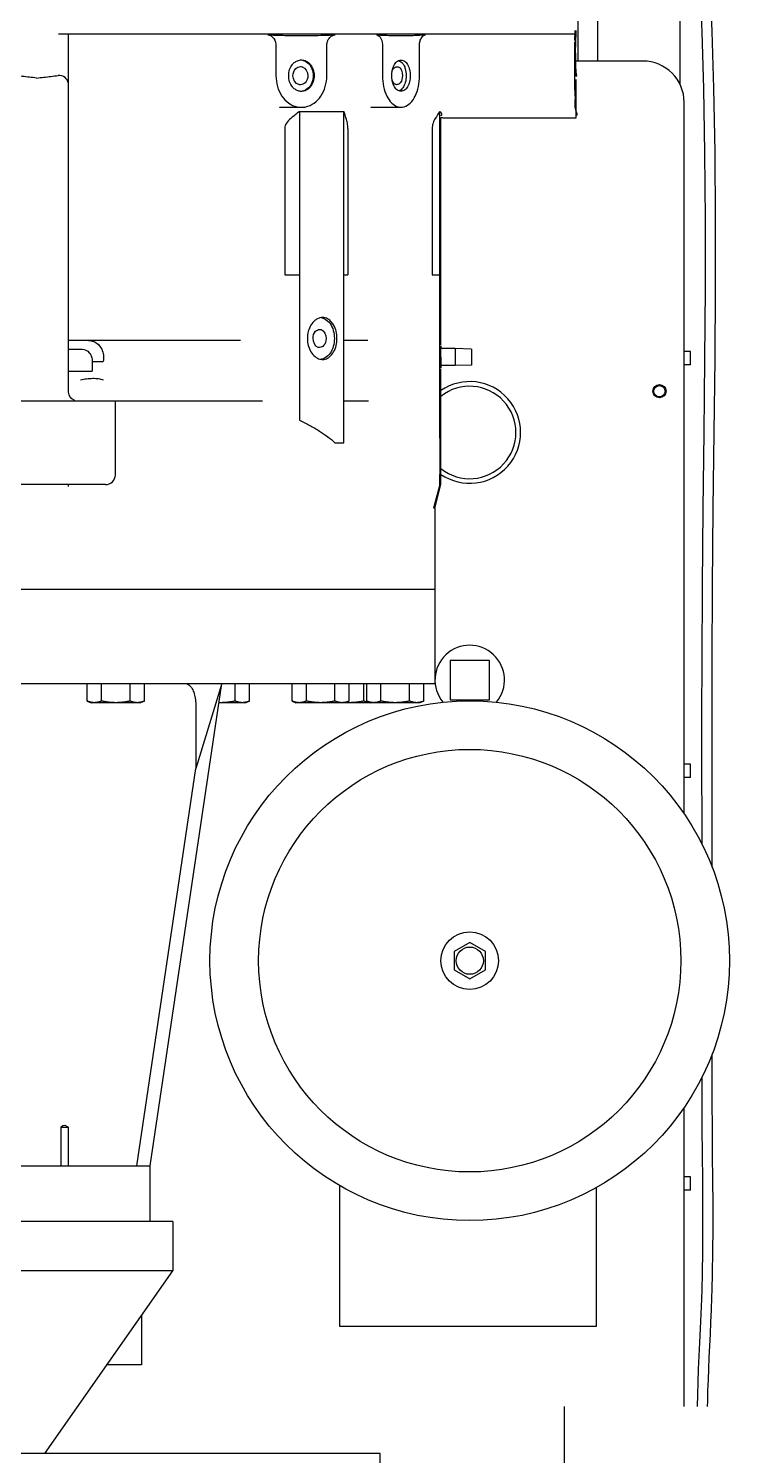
# Model space of a CAD drawing. Header units: millimetres. Extents: x -18489 to 17339, y -1599 to 10961.
# Drawn here: x -15696.5 to -15654.1, y 8096.4 to 8182.8 of the extents above; entities that cross this region are included whole.
import ezdxf

# ---------------------------------------------------------------- set-up
doc = ezdxf.new("R2010")
doc.units = ezdxf.units.MM
doc.layers.add('188K-SM-03-F10-MECH-EQ-Y2257103$0$Micron CUP L10 CDA EQU$0$M-PHASE1 AREA', color=252, linetype='Continuous')

# ---------------------------------------------------------------- blocks, each defined once
blk = doc.blocks.new('188K-SM-03-F10-MECH-EQ-Y2257103$0$Micron CUP L10 CDA EQU$0$XCM7Q30CDA-200K$0$xCUP-L40-M03-HVAC-EQ$0$xCUP-L40-M03-HVAC-EQ$0$XCUP-L40-HVAC-EQ$0$C700')
for p, q in [((-637.04, 324.49), (-637.04, 378.52)), ((-525.54, 378.52), (-525.54, 353.13)), ((-525.54, 353.13), (525.54, 353.13)), ((-322.43, 353.13), (-399.87, 242.43)), ((-709.77, 324.49), (-709.77, 143.45)), ((-380.83, 299.36), (-360.05, 299.36)), ((-380.83, 269.65), (-380.83, 299.36)), ((-656.54, 276.17), (-501.17, 276.17)), ((-656.54, 192.02), (-656.54, 276.17)), ((-501.17, 276.17), (-501.17, 190.96)), ((-399.87, 212.47), (-399.87, 242.43)), ((-399.84, 242.43), (-286.1, 242.43)), ((-399.87, 212.47), (399.87, 212.47)), ((-386.25, 212.47), (-130.19, 212.47)), ((-386.25, 212.47), (-386.25, 178.76)), ((-713.55, 193.53), (-709.77, 193.53)), ((-713.55, 193.53), (-713.55, 185.58)), ((-713.55, 185.58), (-709.77, 185.58)), ((-386.25, 178.76), (-429.64, -113.21)), ((-378.03, 178.76), (-413.79, -61.83)), ((-130.19, 178.76), (-386.25, 178.76)), ((-336.41, 155.35), (-336.41, 178.76)), ((-332.11, 155.35), (-332.11, 178.76)), ((-332.11, 155.35), (-336.41, 155.35)), ((-332.78, 154.83), (-332.95, 154.72)), ((-726.75, 126.86), (-726.75, 110.99)), ((-720.4, 125.35), (-720.4, 126.86)), ((-579.83, 65.61), (-589.35, 60.11)), ((-570.31, 60.11), (-579.83, 65.61)), ((-589.35, 60.11), (-589.35, 49.12)), ((-570.31, 49.12), (-570.31, 60.11)), ((-589.35, 49.12), (-579.83, 43.62)), ((-579.83, 43.62), (-570.31, 49.12)), ((-720.4, -29.81), (-720.4, -16.13)), ((-709.77, -34.22), (-709.77, -465.15)), ((-713.55, -56.36), (-709.77, -56.36)), ((-713.55, -56.36), (-713.55, -64.31)), ((-713.55, -64.31), (-709.77, -64.31)), ((-429.64, -113.21), (-413.79, -61.83)), ((-413.79, -100.52), (-413.79, -61.83)), ((-567.93, -103.41), (-591.73, -103.41)), ((-591.73, -103.41), (-591.73, -127.21)), ((-567.93, -127.21), (-567.93, -103.41)), ((-552, -102.58), (-549.68, -101.61)), ((-552, -102.58), (-552, -113.21)), ((-549.68, -101.61), (-474.5, -101.61)), ((-543.34, -102.58), (-543.34, -113.21)), ((-526.03, -102.58), (-526.03, -113.21)), ((-517.37, -102.58), (-519.69, -101.61)), ((-517.37, -102.58), (-517.37, -113.21)), ((-515.67, -102.58), (-515.67, -113.21)), ((-506.81, -102.58), (-504.49, -101.61)), ((-506.81, -102.58), (-506.81, -113.21)), ((-498.15, -102.58), (-498.15, -113.21)), ((-480.84, -102.58), (-480.84, -113.21)), ((-472.18, -102.58), (-474.5, -101.61)), ((-472.18, -102.58), (-472.18, -113.21)), ((-446.38, -102.58), (-444.06, -101.61)), ((-446.38, -102.58), (-446.38, -113.21)), ((-444.06, -101.61), (-427.92, -101.61)), ((-437.72, -102.58), (-437.72, -113.21)), ((-382.66, -102.58), (-380.34, -101.61)), ((-382.66, -102.58), (-382.66, -113.21)), ((-380.34, -101.61), (-350.35, -101.61)), ((-374, -102.58), (-374, -113.21)), ((-356.69, -102.58), (-356.69, -113.21)), ((-348.03, -102.58), (-350.35, -101.61)), ((-348.03, -102.58), (-348.03, -113.21)), ((-192.89, -113.21), (-558.58, -113.21)), ((-558.58, -219.44), (-558.58, -113.21)), ((-591.73, -127.21), (-567.93, -127.21)), ((-558.58, -170.18), (536.79, -170.18)), ((-558.58, -219.44), (-562.38, -233.66)), ((-561.64, -233.66), (-557.82, -219.44)), ((-558.58, -219.44), (-557.82, -219.44)), ((-336.64, -232.6), (-336.64, -232.6)), ((-561.64, -233.66), (-562.38, -233.66)), ((-562.38, -233.66), (-562.38, -303.55)), ((-561.64, -233.66), (-561.64, -239.82)), ((-365.08, -239.65), (-365.08, -284.43)), ((-359.08, -233.66), (-292.27, -233.66)), ((-336.67, -233.54), (-336.68, -233.55)), ((-498.13, -259.04), (-503.56, -259.04)), ((-503.56, -259.04), (-503.56, -459.67)), ((-561.64, -261.69), (-561.64, -459.67)), ((-476.64, -459.67), (-476.64, -272.62)), ((-503.56, -284.43), (-518.41, -284.43)), ((-270.15, -284.43), (-454.29, -284.43)), ((-336.37, -506.58), (-336.37, -289.69)), ((-336.37, -302.27), (-351.09, -302.27)), ((-351.09, -308.3), (-351.09, -302.27)), ((-713.55, -306.25), (-709.77, -306.25)), ((-713.55, -306.25), (-713.55, -314.2)), ((-580.89, -306.09), (-570.93, -305.74)), ((-580.89, -315.68), (-580.89, -306.09)), ((-570.93, -305.74), (-562.33, -305.74)), ((-570.93, -316.03), (-570.93, -305.74)), ((-562.37, -304.11), (-562.36, -304.39)), ((-562.37, -304.11), (-562.36, -304.39)), ((-562.36, -304.39), (-562.36, -304.53)), ((-562.36, -304.53), (-562.36, -304.66)), ((-562.36, -304.53), (-562.33, -305.74)), ((-562.36, -304.66), (-562.33, -305.69)), ((-713.55, -314.2), (-709.77, -314.2)), ((-580.89, -315.68), (-570.93, -316.03)), ((-570.93, -316.03), (-562.33, -316.03)), ((-562.38, -318.22), (-562.38, -455.73)), ((-562.37, -317.66), (-562.36, -317.39)), ((-562.37, -317.66), (-562.36, -317.39)), ((-562.36, -317.24), (-562.33, -316.03)), ((-562.36, -317.11), (-562.33, -316.08)), ((-562.36, -317.24), (-562.36, -317.11)), ((-562.36, -317.39), (-562.36, -317.24)), ((-336.37, -315.65), (-344.86, -315.65)), ((-518.05, -320.99), (-503.56, -320.99)), ((-518.05, -320.99), (-503.56, -320.99)), ((-440.9, -320.99), (-336.42, -320.99)), ((-557.06, -360.6), (-561.64, -360.6)), ((-557.06, -449.37), (-557.06, -360.6)), ((-503.56, -360.6), (-505.94, -360.6)), ((-505.94, -449.37), (-505.94, -360.6)), ((-467.79, -360.6), (-476.64, -360.6)), ((-467.79, -449.37), (-467.79, -360.6)), ((-563.47, -455.81), (-644.26, -455.81)), ((-644.26, -455.81), (-644.26, -478.9)), ((-561.64, -459.67), (-561.68, -459.67)), ((-519.82, -462.15), (-538.19, -462.15)), ((-519.74, -462.15), (-519.74, -462.15)), ((-476.64, -459.67), (-503.56, -459.67)), ((-464.47, -462.15), (-477.81, -462.15)), ((-464.39, -462.15), (-464.41, -462.15)), ((-534.23, -474.56), (-534.05, -474.89)), ((-707.28, -476), (-707.28, -715.33)), ((-643.27, -501.51), (-643.27, -481.19)), ((-549.38, -481.19), (-549.38, -499.04)), ((-526.99, -499.04), (-526.99, -481.19)), ((-493.21, -481.19), (-493.21, -499.04)), ((-462.4, -499.04), (-462.4, -481.19)), ((-684.79, -490.14), (-643.91, -490.14)), ((-657.3, -650.57), (-657.3, -490.14)), ((-645.3, -552.94), (-645.3, -490.14)), ((-643.89, -491.17), (-643.88, -492.99)), ((-644.16, -508.62), (-644.16, -508.74)), ((-330.62, -506.58), (-642.84, -506.58))]:
    blk.add_line(p, q)
for points in [[(-723.96, 324.49), (-724.02, 321.42), (-724.21, 314.95), (-724.44, 308.37), (-724.72, 301.68), (-725.02, 294.83), (-725.35, 287.86), (-725.68, 280.77), (-726.01, 273.47), (-726.33, 265.95), (-726.61, 258.28), (-726.75, 253.89)], [(-720.4, 253.71), (-720.22, 259.55), (-719.87, 268.52), (-719.49, 277.3), (-719.09, 285.78), (-718.71, 293.97), (-718.35, 302.02), (-718.03, 309.91), (-717.78, 317.59), (-717.6, 324.49)], [(-726.75, 253.89), (-726.98, 244.12), (-727.18, 230.66), (-727.27, 216.73), (-727.26, 202.33), (-727.17, 187.46), (-727.04, 172.13), (-726.9, 156.33), (-726.78, 140.07), (-726.75, 126.86)], [(-720.4, 126.86), (-720.44, 140.03), (-720.55, 156.26), (-720.69, 172.04), (-720.82, 187.36), (-720.91, 202.21), (-720.92, 216.6), (-720.84, 230.51), (-720.64, 243.95), (-720.4, 253.71)], [(-335.88, 154.97), (-335.94, 155.01), (-335.99, 155.06), (-336.05, 155.1), (-336.1, 155.14), (-336.16, 155.18), (-336.22, 155.22), (-336.29, 155.26), (-336.35, 155.31), (-336.41, 155.35)], [(-726.75, -1.77), (-726.75, -13.56), (-726.74, -29.8)], [(-726.74, -29.8), (-726.73, -60.9), (-726.73, -75.75), (-726.73, -90.14), (-726.73, -104.07), (-726.74, -117.53), (-726.75, -127.02)], [(-720.4, -127.03), (-720.39, -117.54), (-720.38, -104.08), (-720.38, -90.15), (-720.38, -75.76), (-720.38, -60.9), (-720.4, -29.81)], [(-726.75, -127.02), (-726.97, -172.24), (-727.44, -219.35), (-728, -265.13), (-728.49, -309.57), (-728.81, -352.66), (-728.85, -394.4), (-728.53, -434.79), (-727.8, -473.81), (-726.75, -507.97)], [(-720.4, -507.74), (-721.46, -473.59), (-722.18, -434.59), (-722.5, -394.23), (-722.46, -352.52), (-722.14, -309.45), (-721.65, -265.04), (-721.09, -219.29), (-720.62, -172.21), (-720.4, -127.03)], [(-336.64, -232.6), (-336.67, -233.07), (-336.71, -233.39), (-336.72, -233.42)], [(-726.75, -507.97), (-725.44, -539.13), (-723.71, -572.88), (-721.74, -605.9), (-719.6, -637.95), (-717.33, -669.01), (-714.96, -699.36), (-712.49, -729.04), (-711.68, -738.38)], [(-705.35, -737.92), (-707.17, -716.64), (-709.46, -688.43), (-711.67, -659.62), (-713.78, -630.2), (-715.76, -599.9), (-717.59, -568.73), (-719.19, -536.91), (-720.4, -507.74)]]:
    blk.add_lwpolyline(points)
for centre, radius in [((-579.83, 54.61), 157.41), ((-579.83, 54.61), 127.94), ((-579.83, 54.61), 17.45), ((-579.83, 54.61), 8.25), ((-694.78, -290.23), 4), ((-694.78, -290.23), 3.4)]:
    blk.add_circle(centre, radius)
for centre, radius, start, end in [((-579.83, -115.31), 21.07, 140.48267, 39.51733), ((-579.83, -265.24), 30.79, 55.47111, 304.52889), ((-579.83, -265.24), 27.99, 51.36704, 308.63296), ((-359.08, -239.65), 6, 90, 180), ((-342.37, -290.43), 6, 7.05665, 70), ((-563.36, -450.73), 5.08, 270, 281.03889), ((-684.79, -465.15), 24.99, 180, 270)]:
    blk.add_arc(centre, radius, start, end)
for points, knots in [([(-333.71, 154.34), (-334.11, 154.21), (-334.97, 154.19), (-335.32, 154.87), (-335.41, 155.14)], [0, 0, 0, 0, 1.247475, 2.079965, 2.079965, 2.079965, 2.079965]), ([(-552, -102.58), (-551.88, -102.53), (-551.65, -102.44), (-551.31, -102.31), (-550.97, -102.19), (-550.64, -102.08), (-550.31, -101.99), (-549.98, -101.9), (-549.65, -101.83), (-549.32, -101.76), (-548.99, -101.71), (-548.66, -101.67), (-548.33, -101.64), (-548, -101.62), (-547.78, -101.61), (-547.67, -101.61)], [0, 0, 0, 0, 0.373871, 0.7385, 1.09539, 1.445899, 1.791187, 2.132285, 2.470092, 2.805371, 3.138764, 3.470805, 3.801927, 4.132484, 4.462773, 4.462773, 4.462773, 4.462773]), ([(-547.67, -101.61), (-547.56, -101.61), (-547.34, -101.62), (-547.01, -101.64), (-546.68, -101.67), (-546.35, -101.71), (-546.02, -101.76), (-545.69, -101.83), (-545.36, -101.9), (-545.03, -101.99), (-544.7, -102.08), (-544.36, -102.19), (-544.03, -102.31), (-543.68, -102.44), (-543.46, -102.53), (-543.34, -102.58)], [0, 0, 0, 0, 0.330296, 0.66086, 0.991988, 1.324035, 1.657432, 1.992713, 2.330519, 2.671611, 3.016891, 3.367389, 3.724274, 4.088898, 4.462773, 4.462773, 4.462773, 4.462773]), ([(-543.34, -102.58), (-543.11, -102.53), (-542.65, -102.44), (-541.97, -102.31), (-541.29, -102.19), (-540.62, -102.08), (-539.96, -101.99), (-539.3, -101.9), (-538.64, -101.83), (-537.98, -101.76), (-537.32, -101.71), (-536.66, -101.67), (-536.01, -101.64), (-535.35, -101.62), (-534.9, -101.61), (-534.68, -101.61)], [0, 0, 0, 0, 0.707744, 1.402415, 2.086664, 2.762875, 3.433051, 4.098922, 4.761941, 5.423249, 6.0837, 6.743873, 7.404091, 8.064468, 8.724964, 8.724964, 8.724964, 8.724964]), ([(-534.68, -101.61), (-534.46, -101.61), (-534.02, -101.62), (-533.36, -101.64), (-532.7, -101.67), (-532.05, -101.71), (-531.39, -101.76), (-530.73, -101.83), (-530.07, -101.9), (-529.41, -101.99), (-528.74, -102.08), (-528.08, -102.19), (-527.4, -102.31), (-526.72, -102.44), (-526.26, -102.53), (-526.03, -102.58)], [0, 0, 0, 0, 0.66051, 1.3209, 1.981131, 2.641315, 3.301773, 3.963084, 4.626102, 5.291963, 5.96212, 6.638309, 7.322549, 8.017213, 8.724964, 8.724964, 8.724964, 8.724964]), ([(-526.03, -102.58), (-525.91, -102.53), (-525.68, -102.44), (-525.34, -102.31), (-525.01, -102.19), (-524.67, -102.08), (-524.34, -101.99), (-524.01, -101.9), (-523.68, -101.83), (-523.35, -101.76), (-523.02, -101.71), (-522.69, -101.67), (-522.36, -101.64), (-522.03, -101.62), (-521.81, -101.61), (-521.7, -101.61)], [0, 0, 0, 0, 0.373871, 0.7385, 1.09539, 1.445899, 1.791187, 2.132285, 2.470092, 2.805371, 3.138764, 3.470805, 3.801927, 4.132484, 4.462773, 4.462773, 4.462773, 4.462773]), ([(-521.7, -101.61), (-521.59, -101.61), (-521.37, -101.62), (-521.04, -101.64), (-520.71, -101.67), (-520.38, -101.71), (-520.05, -101.76), (-519.72, -101.83), (-519.39, -101.9), (-519.06, -101.99), (-518.73, -102.08), (-518.39, -102.19), (-518.06, -102.31), (-517.72, -102.44), (-517.49, -102.53), (-517.37, -102.58)], [0, 0, 0, 0, 0.330296, 0.66086, 0.991988, 1.324035, 1.657432, 1.992713, 2.330519, 2.671611, 3.016891, 3.367389, 3.724274, 4.088898, 4.462773, 4.462773, 4.462773, 4.462773]), ([(-519.68, -101.62), (-519.67, -101.62), (-519.56, -101.62), (-519.33, -101.64), (-519, -101.67), (-518.68, -101.71), (-518.35, -101.76), (-518.02, -101.83), (-517.69, -101.9), (-517.36, -101.99), (-517.02, -102.08), (-516.69, -102.19), (-516.35, -102.31), (-516.01, -102.44), (-515.78, -102.53), (-515.67, -102.58)], [0, 0, 0, 0, 0.012367, 0.342931, 0.674059, 1.006106, 1.339503, 1.674783, 2.01259, 2.353682, 2.698962, 3.04946, 3.406345, 3.770969, 4.144844, 4.144844, 4.144844, 4.144844]), ([(-515.67, -102.58), (-515.44, -102.53), (-514.98, -102.44), (-514.29, -102.31), (-513.62, -102.19), (-512.95, -102.08), (-512.29, -101.99), (-511.63, -101.9), (-510.97, -101.83), (-510.31, -101.76), (-509.65, -101.71), (-508.99, -101.67), (-508.33, -101.64), (-507.67, -101.62), (-507.23, -101.61), (-507.01, -101.61)], [0, 0, 0, 0, 0.707744, 1.402415, 2.086664, 2.762875, 3.433051, 4.098922, 4.761941, 5.423249, 6.0837, 6.743873, 7.404091, 8.064468, 8.724964, 8.724964, 8.724964, 8.724964]), ([(-507.01, -101.61), (-506.79, -101.61), (-506.35, -101.62), (-505.69, -101.64), (-505.13, -101.66), (-504.79, -101.68), (-504.67, -101.69)], [0, 0, 0, 0, 0.66051, 1.3209, 1.981131, 2.344198, 2.344198, 2.344198, 2.344198]), ([(-506.81, -102.58), (-506.69, -102.53), (-506.46, -102.44), (-506.12, -102.31), (-505.78, -102.19), (-505.45, -102.08), (-505.12, -101.99), (-504.79, -101.9), (-504.46, -101.83), (-504.13, -101.76), (-503.8, -101.71), (-503.47, -101.67), (-503.14, -101.64), (-502.81, -101.62), (-502.59, -101.61), (-502.48, -101.61)], [0, 0, 0, 0, 0.373871, 0.7385, 1.09539, 1.445899, 1.791187, 2.132285, 2.470092, 2.805371, 3.138764, 3.470805, 3.801927, 4.132484, 4.462773, 4.462773, 4.462773, 4.462773]), ([(-502.48, -101.61), (-502.37, -101.61), (-502.15, -101.62), (-501.82, -101.64), (-501.49, -101.67), (-501.16, -101.71), (-500.83, -101.76), (-500.5, -101.83), (-500.17, -101.9), (-499.84, -101.99), (-499.51, -102.08), (-499.17, -102.19), (-498.83, -102.31), (-498.49, -102.44), (-498.26, -102.53), (-498.15, -102.58)], [0, 0, 0, 0, 0.330296, 0.66086, 0.991988, 1.324035, 1.657432, 1.992713, 2.330519, 2.671611, 3.016891, 3.367389, 3.724274, 4.088898, 4.462773, 4.462773, 4.462773, 4.462773]), ([(-498.15, -102.58), (-497.92, -102.53), (-497.46, -102.44), (-496.78, -102.31), (-496.1, -102.19), (-495.43, -102.08), (-494.77, -101.99), (-494.11, -101.9), (-493.45, -101.83), (-492.79, -101.76), (-492.13, -101.71), (-491.47, -101.67), (-490.81, -101.64), (-490.15, -101.62), (-489.71, -101.61), (-489.49, -101.61)], [0, 0, 0, 0, 0.707744, 1.402415, 2.086664, 2.762875, 3.433051, 4.098922, 4.761941, 5.423249, 6.0837, 6.743873, 7.404091, 8.064468, 8.724964, 8.724964, 8.724964, 8.724964]), ([(-489.49, -101.61), (-489.27, -101.61), (-488.83, -101.62), (-488.17, -101.64), (-487.51, -101.67), (-486.85, -101.71), (-486.19, -101.76), (-485.54, -101.83), (-484.88, -101.9), (-484.22, -101.99), (-483.55, -102.08), (-482.88, -102.19), (-482.21, -102.31), (-481.53, -102.44), (-481.07, -102.53), (-480.84, -102.58)], [0, 0, 0, 0, 0.66051, 1.3209, 1.981131, 2.641315, 3.301773, 3.963084, 4.626102, 5.291963, 5.96212, 6.638309, 7.322549, 8.017213, 8.724964, 8.724964, 8.724964, 8.724964]), ([(-480.84, -102.58), (-480.72, -102.53), (-480.49, -102.44), (-480.15, -102.31), (-479.81, -102.19), (-479.48, -102.08), (-479.15, -101.99), (-478.82, -101.9), (-478.49, -101.83), (-478.16, -101.76), (-477.83, -101.71), (-477.5, -101.67), (-477.17, -101.64), (-476.84, -101.62), (-476.62, -101.61), (-476.51, -101.61)], [0, 0, 0, 0, 0.373871, 0.7385, 1.09539, 1.445899, 1.791187, 2.132285, 2.470092, 2.805371, 3.138764, 3.470805, 3.801927, 4.132484, 4.462773, 4.462773, 4.462773, 4.462773]), ([(-476.51, -101.61), (-476.4, -101.61), (-476.18, -101.62), (-475.85, -101.64), (-475.52, -101.67), (-475.19, -101.71), (-474.86, -101.76), (-474.53, -101.83), (-474.2, -101.9), (-473.87, -101.99), (-473.54, -102.08), (-473.2, -102.19), (-472.87, -102.31), (-472.52, -102.44), (-472.3, -102.53), (-472.18, -102.58)], [0, 0, 0, 0, 0.330296, 0.66086, 0.991988, 1.324035, 1.657432, 1.992713, 2.330519, 2.671611, 3.016891, 3.367389, 3.724274, 4.088898, 4.462773, 4.462773, 4.462773, 4.462773]), ([(-446.38, -102.58), (-446.27, -102.53), (-446.04, -102.44), (-445.7, -102.31), (-445.36, -102.19), (-445.02, -102.08), (-444.69, -101.99), (-444.36, -101.9), (-444.03, -101.83), (-443.7, -101.76), (-443.37, -101.71), (-443.04, -101.67), (-442.71, -101.64), (-442.38, -101.62), (-442.16, -101.61), (-442.05, -101.61)], [0, 0, 0, 0, 0.373871, 0.7385, 1.09539, 1.445899, 1.791187, 2.132285, 2.470092, 2.805371, 3.138764, 3.470805, 3.801927, 4.132484, 4.462773, 4.462773, 4.462773, 4.462773]), ([(-442.05, -101.61), (-441.94, -101.61), (-441.72, -101.62), (-441.39, -101.64), (-441.06, -101.67), (-440.73, -101.71), (-440.4, -101.76), (-440.07, -101.83), (-439.74, -101.9), (-439.41, -101.99), (-439.08, -102.08), (-438.75, -102.19), (-438.41, -102.31), (-438.07, -102.44), (-437.84, -102.53), (-437.72, -102.58)], [0, 0, 0, 0, 0.330296, 0.66086, 0.991988, 1.324035, 1.657432, 1.992713, 2.330519, 2.671611, 3.016891, 3.367389, 3.724274, 4.088898, 4.462773, 4.462773, 4.462773, 4.462773]), ([(-437.72, -102.58), (-437.49, -102.53), (-437.03, -102.44), (-436.35, -102.31), (-435.68, -102.19), (-435.01, -102.08), (-434.34, -101.99), (-433.68, -101.9), (-433.02, -101.83), (-432.37, -101.76), (-431.71, -101.71), (-431.05, -101.67), (-430.39, -101.64), (-429.73, -101.62), (-429.29, -101.61), (-429.07, -101.61)], [0, 0, 0, 0, 0.707744, 1.402415, 2.086664, 2.762875, 3.433051, 4.098922, 4.761941, 5.423249, 6.0837, 6.743873, 7.404091, 8.064468, 8.724964, 8.724964, 8.724964, 8.724964]), ([(-429.07, -101.61), (-428.85, -101.61), (-428.46, -101.62), (-428.08, -101.63), (-427.92, -101.63)], [0, 0, 0, 0, 0.66051, 1.150264, 1.150264, 1.150264, 1.150264]), ([(-407.45, -113.21), (-408.94, -113.21), (-411.24, -111.2), (-412.74, -107.82), (-413.61, -104.32), (-413.79, -101.81), (-413.79, -100.52)], [0, 0, 0, 0, 4.4849, 7.625982, 11.289316, 15.168417, 15.168417, 15.168417, 15.168417]), ([(-382.66, -102.58), (-382.54, -102.53), (-382.31, -102.44), (-381.97, -102.31), (-381.63, -102.19), (-381.3, -102.08), (-380.97, -101.99), (-380.64, -101.9), (-380.31, -101.83), (-379.98, -101.76), (-379.65, -101.71), (-379.32, -101.67), (-378.99, -101.64), (-378.66, -101.62), (-378.44, -101.61), (-378.33, -101.61)], [0, 0, 0, 0, 0.373871, 0.7385, 1.09539, 1.445899, 1.791187, 2.132285, 2.470092, 2.805371, 3.138764, 3.470805, 3.801927, 4.132484, 4.462773, 4.462773, 4.462773, 4.462773]), ([(-378.33, -101.61), (-378.22, -101.61), (-378, -101.62), (-377.67, -101.64), (-377.34, -101.67), (-377.01, -101.71), (-376.68, -101.76), (-376.35, -101.83), (-376.02, -101.9), (-375.69, -101.99), (-375.36, -102.08), (-375.02, -102.19), (-374.68, -102.31), (-374.34, -102.44), (-374.11, -102.53), (-374, -102.58)], [0, 0, 0, 0, 0.330296, 0.66086, 0.991988, 1.324035, 1.657432, 1.992713, 2.330519, 2.671611, 3.016891, 3.367389, 3.724274, 4.088898, 4.462773, 4.462773, 4.462773, 4.462773]), ([(-374, -102.58), (-373.77, -102.53), (-373.31, -102.44), (-372.63, -102.31), (-371.95, -102.19), (-371.28, -102.08), (-370.62, -101.99), (-369.96, -101.9), (-369.3, -101.83), (-368.64, -101.76), (-367.98, -101.71), (-367.32, -101.67), (-366.66, -101.64), (-366, -101.62), (-365.56, -101.61), (-365.34, -101.61)], [0, 0, 0, 0, 0.707744, 1.402415, 2.086664, 2.762875, 3.433051, 4.098922, 4.761941, 5.423249, 6.0837, 6.743873, 7.404091, 8.064468, 8.724964, 8.724964, 8.724964, 8.724964]), ([(-365.34, -101.61), (-365.12, -101.61), (-364.68, -101.62), (-364.02, -101.64), (-363.36, -101.67), (-362.7, -101.71), (-362.04, -101.76), (-361.39, -101.83), (-360.73, -101.9), (-360.07, -101.99), (-359.4, -102.08), (-358.73, -102.19), (-358.06, -102.31), (-357.38, -102.44), (-356.92, -102.53), (-356.69, -102.58)], [0, 0, 0, 0, 0.66051, 1.3209, 1.981131, 2.641315, 3.301773, 3.963084, 4.626102, 5.291963, 5.96212, 6.638309, 7.322549, 8.017213, 8.724964, 8.724964, 8.724964, 8.724964]), ([(-356.69, -102.58), (-356.57, -102.53), (-356.34, -102.44), (-356, -102.31), (-355.66, -102.19), (-355.33, -102.08), (-355, -101.99), (-354.67, -101.9), (-354.34, -101.83), (-354.01, -101.76), (-353.68, -101.71), (-353.35, -101.67), (-353.02, -101.64), (-352.69, -101.62), (-352.47, -101.61), (-352.36, -101.61)], [0, 0, 0, 0, 0.373871, 0.7385, 1.09539, 1.445899, 1.791187, 2.132285, 2.470092, 2.805371, 3.138764, 3.470805, 3.801927, 4.132484, 4.462773, 4.462773, 4.462773, 4.462773]), ([(-352.36, -101.61), (-352.25, -101.61), (-352.03, -101.62), (-351.7, -101.64), (-351.37, -101.67), (-351.04, -101.71), (-350.71, -101.76), (-350.38, -101.83), (-350.05, -101.9), (-349.72, -101.99), (-349.39, -102.08), (-349.05, -102.19), (-348.72, -102.31), (-348.37, -102.44), (-348.14, -102.53), (-348.03, -102.58)], [0, 0, 0, 0, 0.330296, 0.66086, 0.991988, 1.324035, 1.657432, 1.992713, 2.330519, 2.671611, 3.016891, 3.367389, 3.724274, 4.088898, 4.462773, 4.462773, 4.462773, 4.462773]), ([(-561.64, -245.86), (-561.64, -244.51), (-561.64, -242.49), (-561.64, -240.48), (-561.64, -239.82)], [0, 0, 0, 0, 4.06387, 6.045821, 6.045821, 6.045821, 6.045821]), ([(-561.64, -261.69), (-561.64, -259.81), (-561.64, -256.17), (-561.63, -250.89), (-561.63, -247.5), (-561.64, -245.86)], [0, 0, 0, 0, 5.644868, 10.918023, 15.824693, 15.824693, 15.824693, 15.824693]), ([(-476.64, -272.62), (-478.79, -271.62), (-482.87, -269.58), (-488.59, -266.26), (-493.67, -262.81), (-496.74, -260.33), (-498.13, -259.04)], [0, 0, 0, 0, 7.111752, 13.707256, 19.821059, 25.512481, 25.512481, 25.512481, 25.512481]), ([(-343.97, -297.13), (-345.18, -297.42), (-347.66, -297.83), (-351.32, -298.11), (-354.73, -297.95), (-356.85, -297.48), (-357.78, -297.13)], [0, 0, 0, 0, 3.74989, 7.511407, 10.986845, 13.96661, 13.96661, 13.96661, 13.96661]), ([(-562.27, -310.89), (-562.27, -309.95), (-562.27, -308.38), (-562.41, -302.32), (-562.34, -305.2), (-562.33, -305.74)], [0, 0, 0, 0, 2.796617, 6.778631, 8.415734, 8.415734, 8.415734, 8.415734]), ([(-562.27, -310.89), (-562.27, -311.82), (-562.27, -313.4), (-562.41, -319.45), (-562.34, -316.57), (-562.33, -316.03)], [0, 0, 0, 0, 2.796625, 6.778639, 8.415742, 8.415742, 8.415742, 8.415742]), ([(-490.62, -309.47), (-491.15, -309.47), (-492.76, -309.66), (-495.32, -311.08), (-497.61, -314.04), (-499.05, -317.87), (-499.37, -320.7), (-499.37, -322.16)], [0, 0, 0, 0, 1.56275, 4.812456, 8.470493, 12.569647, 16.93866, 16.93866, 16.93866, 16.93866]), ([(-497.81, -322.16), (-497.81, -320.52), (-497.38, -317.35), (-495.5, -313.2), (-492.84, -310.51), (-490.79, -309.73), (-489.99, -309.58)], [0, 0, 0, 0, 4.905721, 9.460588, 13.467162, 15.893173, 15.893173, 15.893173, 15.893173]), ([(-481.42, -322.16), (-481.42, -320.7), (-481.78, -317.84), (-483.37, -314.01), (-485.81, -311.08), (-488.3, -309.75), (-489.75, -309.52), (-490.1, -309.49)], [0, 0, 0, 0, 4.376034, 8.52741, 12.286202, 15.626731, 16.678317, 16.678317, 16.678317, 16.678317]), ([(-348.8, -320.99), (-349.89, -320.99), (-352.11, -320.54), (-354.94, -318.6), (-356.99, -315.68), (-358.03, -312.11), (-358, -309.56), (-357.78, -308.3)], [0, 0, 0, 0, 3.259181, 6.58763, 10.073618, 13.744045, 17.579806, 17.579806, 17.579806, 17.579806]), ([(-351.09, -308.3), (-352.41, -308.3), (-354.63, -308.28), (-356.88, -308.15), (-357.78, -308.3)], [0, 0, 0, 0, 3.961009, 6.686744, 6.686744, 6.686744, 6.686744]), ([(-344.86, -315.65), (-346.49, -315.65), (-349.13, -314.28), (-350.78, -311.13), (-351.09, -309.24), (-351.09, -308.3)], [0, 0, 0, 0, 4.894046, 7.698558, 10.512372, 10.512372, 10.512372, 10.512372]), ([(-492.76, -322.16), (-492.76, -320.63), (-492.17, -317.88), (-489.72, -316.75), (-488.82, -316.68)], [0, 0, 0, 0, 4.592195, 7.298767, 7.298767, 7.298767, 7.298767]), ([(-488.82, -316.68), (-488.53, -316.65), (-486.1, -316.81), (-484.9, -320.08), (-484.9, -322.16)], [0, 0, 0, 0, 0.871204, 7.094359, 7.094359, 7.094359, 7.094359]), ([(-499.37, -322.16), (-499.37, -323.62), (-499.05, -326.45), (-497.61, -330.28), (-495.32, -333.24), (-492.76, -334.66), (-491.15, -334.85), (-490.62, -334.85)], [0, 0, 0, 0, 4.369307, 8.468594, 12.126354, 15.375951, 16.938651, 16.938651, 16.938651, 16.938651]), ([(-492.26, -333.89), (-493.42, -333.22), (-495.51, -331.12), (-497.38, -326.97), (-497.81, -323.79), (-497.81, -322.16)], [0, 0, 0, 0, 4.006574, 8.561441, 13.467162, 13.467162, 13.467162, 13.467162]), ([(-488.84, -327.64), (-489.12, -327.66), (-491.56, -327.51), (-492.76, -324.23), (-492.76, -322.16)], [0, 0, 0, 0, 0.871204, 7.094359, 7.094359, 7.094359, 7.094359]), ([(-484.9, -322.16), (-484.9, -323.69), (-485.49, -326.43), (-487.94, -327.57), (-488.84, -327.64)], [0, 0, 0, 0, 4.592195, 7.298767, 7.298767, 7.298767, 7.298767]), ([(-487.03, -333.81), (-486.7, -333.61), (-485.35, -332.67), (-483.36, -330.3), (-481.78, -326.47), (-481.42, -323.62), (-481.42, -322.16)], [0, 0, 0, 0, 1.156159, 4.915233, 9.066469, 13.442207, 13.442207, 13.442207, 13.442207]), ([(-490.62, -334.85), (-490.1, -334.85), (-488.84, -334.7), (-487.66, -334.19), (-487.03, -333.81)], [0, 0, 0, 0, 1.576669, 3.778028, 3.778028, 3.778028, 3.778028]), ([(-643.32, -475.88), (-643.33, -475.04), (-643.36, -471.87), (-643.97, -466.42), (-642.92, -462.14), (-645.37, -457.14), (-644.17, -457.05)], [0, 0, 0, 0, 2.529872, 9.613376, 15.240058, 18.854606, 18.854606, 18.854606, 18.854606]), ([(-558.91, -455.37), (-558.36, -454.51), (-557.42, -452.6), (-557.06, -450.47), (-557.06, -449.37)], [0, 0, 0, 0, 3.047976, 6.339919, 6.339919, 6.339919, 6.339919]), ([(-505.94, -449.37), (-505.94, -450.46), (-505.77, -452.49), (-505.28, -454.47), (-504.98, -455.37)], [0, 0, 0, 0, 3.260999, 6.090388, 6.090388, 6.090388, 6.090388]), ([(-476.64, -459.67), (-475.76, -458.94), (-474.01, -457.49), (-472.24, -456.07), (-471.36, -455.37)], [0, 0, 0, 0, 3.423867, 6.803986, 6.803986, 6.803986, 6.803986]), ([(-471.36, -455.37), (-470.39, -454.59), (-468.65, -452.89), (-467.79, -450.51), (-467.79, -449.37)], [0, 0, 0, 0, 3.752971, 7.157917, 7.157917, 7.157917, 7.157917]), ([(-538.19, -462.17), (-538.84, -462.17), (-540.94, -462.46), (-544.24, -464.71), (-547.11, -469.11), (-548.96, -474.8), (-549.38, -479.01), (-549.38, -481.19)], [0, 0, 0, 0, 1.962567, 6.258772, 11.448714, 17.49656, 24.044012, 24.044012, 24.044012, 24.044012]), ([(-526.99, -481.19), (-526.99, -479.01), (-527.41, -474.8), (-529.26, -469.11), (-532.13, -464.71), (-535.43, -462.46), (-537.53, -462.17), (-538.19, -462.17)], [0, 0, 0, 0, 6.547452, 12.595298, 17.78524, 22.081445, 24.044012, 24.044012, 24.044012, 24.044012]), ([(-477.81, -462.16), (-478.7, -462.16), (-481.44, -462.44), (-485.84, -464.49), (-489.97, -468.89), (-492.61, -474.68), (-493.21, -479), (-493.21, -481.19)], [0, 0, 0, 0, 2.690228, 8.20299, 14.107719, 20.428712, 27.007209, 27.007209, 27.007209, 27.007209]), ([(-462.4, -481.19), (-462.4, -479), (-463, -474.68), (-465.65, -468.89), (-469.77, -464.49), (-474.17, -462.44), (-476.91, -462.16), (-477.81, -462.16)], [0, 0, 0, 0, 6.578497, 12.89949, 18.804219, 24.316981, 27.007209, 27.007209, 27.007209, 27.007209]), ([(-543.78, -481.29), (-543.78, -480.07), (-543.53, -477.72), (-542.37, -474.69), (-540.66, -472.34), (-538.92, -471.95), (-538.19, -471.95)], [0, 0, 0, 0, 3.668246, 6.986674, 9.735408, 11.94728, 11.94728, 11.94728, 11.94728]), ([(-541.32, -481.29), (-541.32, -479.91), (-540.99, -477.27), (-539.56, -473.99), (-537.9, -472.31), (-536.98, -472.02)], [0, 0, 0, 0, 4.167902, 7.826499, 10.712001, 10.712001, 10.712001, 10.712001]), ([(-538.19, -471.95), (-537.45, -471.95), (-535.72, -472.33), (-534.68, -473.76), (-534.23, -474.56)], [0, 0, 0, 0, 2.211872, 4.960606, 4.960606, 4.960606, 4.960606]), ([(-534.05, -474.89), (-533.6, -475.76), (-533.11, -477.09), (-532.83, -478.47), (-532.77, -478.88)], [0, 0, 0, 0, 2.954268, 4.206093, 4.206093, 4.206093, 4.206093]), ([(-485.51, -481.29), (-485.51, -480.06), (-485.13, -477.65), (-483.48, -474.5), (-480.94, -472.31), (-478.82, -471.77), (-477.81, -471.77)], [0, 0, 0, 0, 3.690302, 7.201456, 10.442393, 13.477775, 13.477775, 13.477775, 13.477775]), ([(-484.92, -481.29), (-484.92, -479.89), (-484.43, -477.15), (-482.32, -473.73), (-479.75, -472.12), (-478.18, -471.84), (-477.8, -471.81)], [0, 0, 0, 0, 4.200727, 8.143063, 11.737258, 12.885803, 12.885803, 12.885803, 12.885803]), ([(-475.81, -472.1), (-475.48, -472.21), (-474.5, -472.62), (-473.63, -473.25), (-473.11, -473.75)], [0, 0, 0, 0, 1.028115, 3.174468, 3.174468, 3.174468, 3.174468]), ([(-473.11, -473.75), (-472.84, -474), (-471.8, -475.14), (-471.06, -476.54), (-470.69, -477.65)], [0, 0, 0, 0, 1.110002, 4.621155, 4.621155, 4.621155, 4.621155]), ([(-644.16, -481.04), (-645.35, -481.09), (-643.8, -484.15), (-644, -485.6), (-643.99, -486.1)], [0, 0, 0, 0, 3.574834, 5.062962, 5.062962, 5.062962, 5.062962]), ([(-643.87, -494.89), (-643.87, -493.07), (-643.91, -489.36), (-643.98, -485.78), (-644.24, -479.02), (-643.98, -485.79), (-643.92, -488.83), (-643.89, -491.8), (-643.88, -492.99)], [0, 0, 0, 0, 5.46678, 10.279553, 13.85415, 17.428984, 22.241631, 25.813331, 25.813331, 25.813331, 25.813331]), ([(-538.19, -490.64), (-538.92, -490.64), (-540.66, -490.25), (-542.37, -487.9), (-543.53, -484.87), (-543.78, -482.52), (-543.78, -481.29)], [0, 0, 0, 0, 2.211872, 4.960606, 8.279034, 11.94728, 11.94728, 11.94728, 11.94728]), ([(-539.87, -487.8), (-540.29, -487.07), (-540.99, -484.91), (-541.32, -482.68), (-541.32, -481.29)], [0, 0, 0, 0, 2.540516, 6.708418, 6.708418, 6.708418, 6.708418]), ([(-538.99, -481.29), (-538.99, -479.79), (-538.7, -477.16), (-536.47, -475.97), (-535.7, -475.87)], [0, 0, 0, 0, 4.517867, 6.840963, 6.840963, 6.840963, 6.840963]), ([(-535.74, -486.72), (-535.97, -486.76), (-538.3, -486.74), (-538.99, -483.29), (-538.99, -481.29)], [0, 0, 0, 0, 0.709443, 6.696123, 6.696123, 6.696123, 6.696123]), ([(-532.68, -483.73), (-532.86, -484.43), (-533.53, -485.84), (-534.97, -486.61), (-535.74, -486.72)], [0, 0, 0, 0, 2.155278, 4.478373, 4.478373, 4.478373, 4.478373]), ([(-535.7, -475.87), (-535.47, -475.83), (-533.92, -475.81), (-533.07, -477.67), (-532.76, -478.88)], [0, 0, 0, 0, 0.709443, 4.450287, 4.450287, 4.450287, 4.450287]), ([(-532.77, -483.71), (-532.83, -484.12), (-533.13, -485.62), (-533.69, -487.06), (-534.23, -488.03)], [0, 0, 0, 0, 1.251825, 4.570254, 4.570254, 4.570254, 4.570254]), ([(-477.81, -490.82), (-478.82, -490.82), (-480.94, -490.27), (-483.48, -488.09), (-485.13, -484.94), (-485.51, -482.52), (-485.51, -481.29)], [0, 0, 0, 0, 3.035382, 6.276319, 9.787472, 13.477775, 13.477775, 13.477775, 13.477775]), ([(-478.93, -490.58), (-480.09, -490.25), (-482.33, -488.85), (-484.43, -485.44), (-484.92, -482.69), (-484.92, -481.29)], [0, 0, 0, 0, 3.594195, 7.53653, 11.737258, 11.737258, 11.737258, 11.737258]), ([(-481.72, -481.29), (-481.72, -479.74), (-480.85, -476.91), (-478.23, -475.81), (-477.22, -475.77)], [0, 0, 0, 0, 4.665338, 7.707872, 7.707872, 7.707872, 7.707872]), ([(-477.22, -486.82), (-477.55, -486.83), (-480.08, -486.6), (-481.72, -483.44), (-481.72, -481.29)], [0, 0, 0, 0, 1.00494, 7.455908, 7.455908, 7.455908, 7.455908]), ([(-477.22, -475.77), (-476.88, -475.76), (-474.36, -475.99), (-472.72, -479.14), (-472.72, -481.29)], [0, 0, 0, 0, 1.00494, 7.455908, 7.455908, 7.455908, 7.455908]), ([(-472.72, -481.29), (-472.72, -482.85), (-473.59, -485.68), (-476.21, -486.78), (-477.22, -486.82)], [0, 0, 0, 0, 4.665338, 7.707872, 7.707872, 7.707872, 7.707872]), ([(-336.37, -476.97), (-336.37, -478.17), (-334.69, -480.72), (-331.86, -481.62), (-330.38, -481.43)], [0, 0, 0, 0, 3.578044, 8.049546, 8.049546, 8.049546, 8.049546]), ([(-317.38, -479.86), (-318.83, -480.02), (-321.72, -480.36), (-326.05, -480.88), (-328.94, -481.24), (-330.38, -481.43)], [0, 0, 0, 0, 4.35709, 8.748895, 13.088495, 13.088495, 13.088495, 13.088495]), ([(-317.38, -479.86), (-315.94, -480.02), (-313.04, -480.36), (-308.71, -480.88), (-305.82, -481.24), (-304.39, -481.43)], [0, 0, 0, 0, 4.357091, 8.748895, 13.088495, 13.088495, 13.088495, 13.088495]), ([(-643.99, -486.1), (-643.95, -487.21), (-643.92, -488.9), (-643.9, -490.59), (-643.89, -491.17)], [0, 0, 0, 0, 3.324578, 5.074028, 5.074028, 5.074028, 5.074028]), ([(-536.91, -490.38), (-537.78, -490.03), (-538.92, -489.22), (-539.68, -488.13), (-539.87, -487.8)], [0, 0, 0, 0, 2.828715, 3.972117, 3.972117, 3.972117, 3.972117]), ([(-534.23, -488.03), (-534.68, -488.83), (-535.58, -490.06), (-536.98, -490.51), (-537.48, -490.59)], [0, 0, 0, 0, 2.748734, 4.270321, 4.270321, 4.270321, 4.270321]), ([(-473.11, -488.84), (-473.63, -489.34), (-474.89, -490.25), (-476.4, -490.71), (-477.22, -490.79)], [0, 0, 0, 0, 2.146353, 4.608333, 4.608333, 4.608333, 4.608333]), ([(-470.69, -484.94), (-471.06, -486.05), (-471.8, -487.45), (-472.84, -488.59), (-473.11, -488.84)], [0, 0, 0, 0, 3.511153, 4.621155, 4.621155, 4.621155, 4.621155]), ([(-643.87, -494.89), (-643.87, -496.71), (-643.91, -500.41), (-643.98, -504), (-644.24, -510.76), (-643.98, -503.98), (-643.93, -501.46), (-643.9, -499.19), (-643.89, -498.61)], [0, 0, 0, 0, 5.46678, 10.279553, 13.85415, 17.428984, 22.241631, 23.991154, 23.991154, 23.991154, 23.991154]), ([(-643.99, -503.68), (-643.95, -502.57), (-643.92, -500.88), (-643.9, -499.19), (-643.89, -498.61)], [0, 0, 0, 0, 3.324362, 5.073885, 5.073885, 5.073885, 5.073885]), ([(-523.36, -506.01), (-524.51, -505.95), (-526.75, -503.43), (-526.99, -500.67), (-526.99, -499.04)], [0, 0, 0, 0, 3.429038, 8.324469, 8.324469, 8.324469, 8.324469]), ([(-457.41, -506.01), (-458.82, -505.96), (-461.79, -503.92), (-462.4, -500.7), (-462.4, -499.04)], [0, 0, 0, 0, 4.248193, 9.230195, 9.230195, 9.230195, 9.230195]), ([(-644.03, -505.17), (-644.07, -506.36), (-644.25, -511.03), (-644.04, -505.6), (-644, -504.17), (-643.99, -503.68)], [0, 0, 0, 0, 3.574834, 7.149668, 8.638012, 8.638012, 8.638012, 8.638012]), ([(-642.84, -506.58), (-643.89, -506.58), (-643.06, -504.48), (-643.29, -502.89), (-643.51, -502.85)], [0, 0, 0, 0, 3.167287, 3.815387, 3.815387, 3.815387, 3.815387]), ([(-549.57, -501.57), (-549.72, -502.36), (-550.13, -503.59), (-550.85, -504.65), (-551.16, -504.99)], [0, 0, 0, 0, 2.408463, 3.806047, 3.806047, 3.806047, 3.806047]), ([(-523.36, -506.01), (-526.68, -505.85), (-532.15, -505.62), (-537.63, -505.58), (-539.78, -505.59)], [0, 0, 0, 0, 9.965579, 16.42302, 16.42302, 16.42302, 16.42302]), ([(-471.11, -505.64), (-475.56, -505.57), (-484.6, -505.57), (-493.63, -505.85), (-498.21, -506.01)], [0, 0, 0, 0, 13.354691, 27.099417, 27.099417, 27.099417, 27.099417])]:
    blk.add_open_spline(points, degree=3, knots=knots)
for points, start_tangent, end_tangent in [([(-332.95, 154.72), (-333.71, 154.34)], (-0.847678, -0.530512), (-0.944484, -0.328559)), ([(-332.11, 155.35), (-332.78, 154.83)], (-0.754011, -0.656862), (-0.827897, -0.560881)), ([(-490.1, -309.49), (-490.62, -309.47)], (-0.996815, 0.079748), (-1, 0.000298)), ([(-489.72, -334.79), (-492.26, -333.89)], (-0.98949, 0.144604), (-0.865259, 0.501325)), ([(-561.68, -459.67), (-562.24, -456.92)], (-0.999986, -0.005371), (0.992583, 0.121566)), ([(-561.64, -459.67), (-558.91, -455.37)], (0.527696, 0.849433), (0.544353, 0.838856)), ([(-504.98, -455.37), (-503.56, -459.67)], (0.318423, -0.947949), (0.306134, -0.951988)), ([(-477.81, -471.77), (-475.81, -472.1)], (1, 0), (0.949423, -0.314)), ([(-643.28, -478.5), (-643.32, -475.88)], (-0.007778, 0.99997), (-0.01643, 0.999865)), ([(-643.27, -481.19), (-643.28, -478.5)], (0, 1), (-0.007778, 0.99997)), ([(-532.77, -478.88), (-532.64, -480.02)], (0.152501, -0.988303), (0.077926, -0.996959)), ([(-532.64, -482.57), (-532.77, -483.71)], (-0.077926, -0.996959), (-0.152501, -0.988303)), ([(-532.64, -480.02), (-532.59, -481.29)], (0.077926, -0.996959), (0, -1)), ([(-532.59, -481.29), (-532.64, -482.57)], (0, -1), (-0.077926, -0.996959)), ([(-470.69, -477.65), (-470.1, -481.29)], (0.317434, -0.94828), (0, -1)), ([(-470.1, -481.29), (-470.69, -484.94)], (0, -1), (-0.317434, -0.94828)), ([(-537.48, -490.59), (-538.19, -490.64)], (-0.98846, -0.151479), (-1, 0)), ([(-477.22, -490.79), (-477.81, -490.82)], (-0.995358, -0.096244), (-1, 0)), ([(-549.38, -499.04), (-549.57, -501.57)], (0, -1), (-0.182865, -0.983138)), ([(-493.21, -499.04), (-493.51, -501.56)], (-0.000001, -1), (-0.251815, -0.967775)), ([(-644.03, -505.17), (-644.16, -508.74)], (-0.03399, -0.999422), (-0.99891, 0.046678)), ([(-546.32, -505.73), (-553.01, -506.01)], (-0.999454, -0.033051), (-0.99884, -0.048153)), ([(-552.32, -505.85), (-553.01, -506.01)], (-0.92615, -0.377155), (-0.99884, -0.048153)), ([(-551.16, -504.99), (-552.32, -505.85)], (-0.670603, -0.741817), (-0.92615, -0.377155)), ([(-543.03, -505.64), (-546.32, -505.73)], (-0.999787, -0.020632), (-0.999454, -0.033051)), ([(-539.78, -505.59), (-543.03, -505.64)], (-0.999977, -0.006792), (-0.999787, -0.020632)), ([(-496.38, -505.47), (-498.21, -506.01)], (-0.873926, -0.48606), (-0.999387, -0.035004)), ([(-494.56, -503.84), (-496.38, -505.47)], (-0.590573, -0.806984), (-0.873926, -0.48606)), ([(-493.77, -502.37), (-494.56, -503.84)], (-0.359397, -0.933185), (-0.590573, -0.806984)), ([(-493.51, -501.56), (-493.77, -502.37)], (-0.251815, -0.967775), (-0.359397, -0.933185)), ([(-466.58, -505.73), (-471.11, -505.64)], (-0.99971, 0.024063), (-0.999887, 0.015062)), ([(-462.01, -505.86), (-466.58, -505.73)], (-0.999528, 0.030731), (-0.99971, 0.024063)), ([(-457.41, -506.01), (-462.01, -505.86)], (-0.999387, 0.035004), (-0.999528, 0.030731))]:
    blk.add_spline(points, degree=3, dxfattribs=dict(start_tangent=start_tangent, end_tangent=end_tangent))
blk = doc.blocks.new('188K-SM-03-F10-MECH-EQ-Y2257103')
at = {"layer": '188K-SM-03-F10-MECH-EQ-Y2257103$0$Micron CUP L10 CDA EQU$0$M-PHASE1 AREA', "lineweight": 0, "ltscale": 0.1, "xscale": 0.1, "yscale": 0.1, "zscale": 0.1, "rotation": 179.9999999999998}
blk.add_blockref('188K-SM-03-F10-MECH-EQ-Y2257103$0$Micron CUP L10 CDA EQU$0$XCM7Q30CDA-200K$0$xCUP-L40-M03-HVAC-EQ$0$xCUP-L40-M03-HVAC-EQ$0$XCUP-L40-HVAC-EQ$0$C700', (-15727.789, 8131.79), dxfattribs=at)

msp = doc.modelspace()

# ---------------------------------------------------------------- block references
msp.add_blockref('188K-SM-03-F10-MECH-EQ-Y2257103', (0, 0))

doc.saveas('drawing.dxf')
